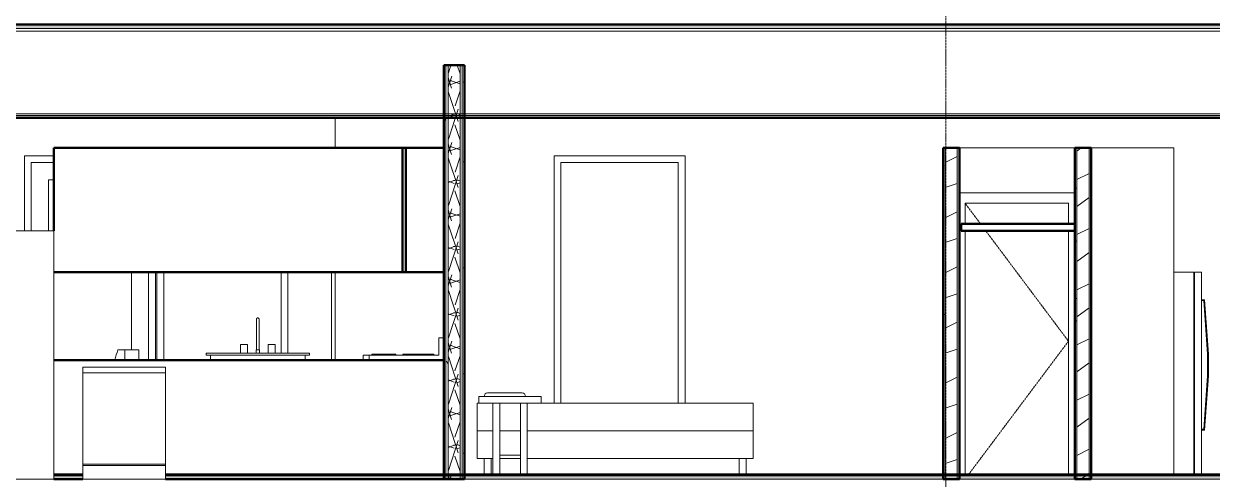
# Model space of a CAD drawing. Header units: inches. Extents: x 9609 to 15463, y -232 to 527.
# Drawn here: x 14373.2 to 14717.9, y 136 to 268 of the extents above; entities that cross this region are included whole.
import ezdxf

# ---------------------------------------------------------------- set-up
doc = ezdxf.new("R2010")
doc.units = ezdxf.units.IN
doc.header["$MEASUREMENT"] = 0
doc.linetypes.add('Dash 1_16_', pattern=[0.125, 0.0625, -0.0625])
doc.linetypes.add('Grid Line 1_2_', pattern=[0.875, 0.5, -0.125, 0.125, -0.125])
for name, color, linetype, lineweight in [('0-3', 7, 'Continuous', 13), ('0-6', 90, 'Continuous', 5), ('A-DOOR-2', 250, 'Dash 1_16_', 9), ('A-DOOR-FRAM-1', 250, 'Continuous', 9), ('A-FLOR-1', 192, 'Continuous', 50), ('A-FLOR-LEVL-1', 51, 'Grid Line 1_2_', 9), ('A-FLOR-MCUT', 51, 'Continuous', 13), ('A-FLOR-PATT-1', 8, 'Continuous', 9), ('A-GLAZ', 151, 'Continuous', 13), ('A-WALL', 113, 'Continuous', 13), ('A-WALL-1', 7, 'Continuous', 13), ('A-WALL-2', 10, 'Continuous', 50), ('A-WALL-PATT-1', 250, 'Continuous', 9), ('A-WALL-PATT-2', 253, 'Continuous', 9), ('I-FURN', 30, 'Continuous', 9), ('I-FURN-1', 250, 'Continuous', 9), ('I-WALL-1', 10, 'Continuous', 50), ('P-SANR-FIXT-1', 250, 'Continuous', 9), ('Q-CASE-1', 10, 'Continuous', 50), ('Q-SPCQ-1', 250, 'Continuous', 9), ('S-GRID-1', 1, 'Grid Line 1_2_', 9)]:
    doc.layers.add(name, color=color, linetype=linetype, lineweight=lineweight)
pattern_1 = [(216.87, (3263.504, 75.018), (47.980943, 31.987086), [7.997, -71.971]), (206.565, (3273.1, 70.22), (-15.99371, -15.99413), [17.881, -17.881]), (198.435, (3273.1, 62.223), (-31.98674, -15.99388), [10.115, -40.461])]
pattern_2 = [(0, (3257.106, 59.024), (30.72, 7.68), [1.267, -21.773, 1.267, -21.773, -122.88]), (0, (3257.106, 59.024), (30.72, 7.68), [-46.08, 1.267, -44.813, 1.267, -21.773, -53.76]), (0, (3257.106, 59.024), (30.72, 7.68), [-115.2, 1.267, -14.093, 1.267, -37.133]), (120, (3268.626, 62.864), (-22.01108, 22.7643), [1.267, -21.773, 1.267, -21.773, -122.88]), (120, (3268.626, 62.864), (-22.01108, 22.7643), [-46.08, 1.267, -44.813, 1.267, -21.773, -53.76]), (120, (3268.626, 62.864), (-22.01108, 22.7643), [-115.2, 1.267, -14.093, 1.267, -37.133]), (240, (3272.466, 78.224), (-8.70892, -30.4443), [1.267, -21.773, 1.267, -21.773, -122.88]), (240, (3272.466, 78.224), (-8.70892, -30.4443), [-46.08, 1.267, -44.813, 1.267, -21.773, -53.76]), (240, (3272.466, 78.224), (-8.70892, -30.4443), [-115.2, 1.267, -14.093, 1.267, -37.133])]
pattern_3 = [(50, (14416.421, 59.024), (27.5427, -2.4099), [2.88, -31.68]), (355, (14416.42, 59.024), (-5.32784, 28.88427), [2.304, -25.344]), (100.451, (14418.717, 58.823), (22.2153, 26.47393), [2.448, -26.924]), (46.184, (14416.42, 66.704), (40.9819, -6.3564), [4.32, -47.52]), (96.636, (14419.837, 66.175), (35.8907, 37.4062), [3.671, -40.386]), (351.184, (14416.42, 66.704), (35.891, 37.4062), [3.456, -38.016]), (21, (14420.261, 64.784), (22.92104, -15.46073), [2.88, -31.68]), (326, (14420.26, 64.784), (9.3435, 27.84574), [2.304, -25.344]), (71.451, (14422.17, 63.496), (32.26477, 12.3844), [2.448, -26.924]), (37.5, (14416.421, 59.024), (0.466855, 12.78271), [1.267, -23.77, 1.267, -24.461, -25.44]), (37.5, (14416.421, 59.024), (0.466855, 12.78271), [-50.765, 1.267, -24.173]), (7.5, (14416.421, 59.024), (10.10159, 15.14509), [1.267, -13.402, 1.267, -23.194, -9.696]), (7.5, (14416.421, 59.024), (10.10159, 15.14509), [-39.13, 1.267, -8.429]), (327.5, (14407.858, 59.024), (20.49916, -0.86578), [1.267, -8.333, 1.267, -28.685, -39.744]), (327.5, (14407.858, 59.024), (20.49916, -0.86578), [-39.552, 1.267, -38.477]), (317.5, (14404.018, 59.024), (22.39478, 3.8443), [1.267, -11.213, 1.267, -18.624, -28.224]), (317.5, (14404.018, 59.024), (22.39478, 3.8443), [-32.371, 1.267, -26.957])]

# ---------------------------------------------------------------- blocks, each defined once
blk = doc.blocks.new('CTR - 2nd Phase_rvt-2-BUILDING SECTION - NORTH_SOUTH - LOOKING WEST')
at = {"layer": 'A-FLOR-LEVL-1'}
blk.add_line((1814.21, 268), (4168.71, 268), dxfattribs=at)
blk = doc.blocks.new('Single-Flush - 30_ x 80_-V60-BUILDING SECTION - NORTH_SOUTH - LOOKING WEST')
at = {"layer": 'A-DOOR-2'}
for p, q in [((3486.91, 216), (3491.41, 210)), ((3492.91, 208), (3516.91, 176)), ((3487.94, 137.37), (3516.91, 176))]:
    blk.add_line(p, q, dxfattribs=at)
at = {"layer": 'A-DOOR-FRAM-1'}
for p, q in [((3518.75, 219), (3485.29, 219)), ((3486.91, 210), (3486.91, 216)), ((3486.91, 216), (3516.91, 216)), ((3516.91, 216), (3516.91, 210)), ((3486.91, 137.37), (3486.91, 208)), ((3516.91, 208), (3516.91, 137.37))]:
    blk.add_line(p, q, dxfattribs=at)
blk = doc.blocks.new('OD_CW_Closet - OD_CW_Closet-2062944-BUILDING SECTION - NORTH_SOUTH - LOOKING WEST')
at = {"layer": 'Q-CASE-1'}
for p, q in [((3485.75, 210), (3485.75, 208)), ((3518.75, 210), (3485.75, 210)), ((3485.75, 208), (3518.75, 208)), ((3518.75, 208), (3518.75, 210))]:
    blk.add_line(p, q, dxfattribs=at)
blk = doc.blocks.new('Refrigerator_-_Side-by-Side_6047 - 36_ X 30_-V62-BUILDING SECTION - NORTH_SOUTH - LOOKING WEST')
at = {"layer": 'Q-SPCQ-1'}
for p, q in [((3553.25, 196), (3547.5, 196)), ((3553.25, 137.37), (3553.25, 196)), ((3553.5, 137.37), (3553.5, 196)), ((3553.5, 196), (3555.5, 196)), ((3555.5, 196), (3555.5, 137.37)), ((3556.4, 188), (3555.5, 188)), ((3555.5, 187.75), (3556.17, 187.75)), ((3556.17, 187.75), (3557.25, 172.28)), ((3557.5, 172.29), (3556.4, 188)), ((3557.25, 172.28), (3557.25, 165.95)), ((3557.5, 165.94), (3557.5, 172.29)), ((3557.25, 165.95), (3556.17, 150.48)), ((3556.4, 150.23), (3557.5, 165.94)), ((3556.17, 150.48), (3555.5, 150.48)), ((3555.5, 150.23), (3556.4, 150.23))]:
    blk.add_line(p, q, dxfattribs=at)
blk = doc.blocks.new('Bed-Standard - King 78_ x 80_-V79-BUILDING SECTION - NORTH_SOUTH - LOOKING WEST')
at = {"layer": 'I-FURN-1'}
for p, q in [((3358.45, 161), (3348.45, 161)), ((3345.45, 158), (3345.45, 150)), ((3345.45, 158), (3345.95, 158)), ((3363.95, 158), (3424.45, 158)), ((3424.45, 158), (3425.45, 158)), ((3425.45, 150), (3425.45, 158)), ((3345.45, 150), (3345.45, 142)), ((3345.45, 150), (3346.45, 150)), ((3346.45, 150), (3345.45, 150)), ((3346.45, 150), (3349.95, 150)), ((3349.95, 150), (3346.45, 150)), ((3351.95, 150), (3357.95, 150)), ((3357.95, 150), (3351.95, 150)), ((3359.95, 150), (3424.45, 150)), ((3424.45, 150), (3359.95, 150)), ((3424.45, 150), (3425.45, 150)), ((3425.45, 150), (3424.45, 150)), ((3425.45, 142), (3425.45, 150)), ((3346.45, 142), (3345.45, 142)), ((3349.95, 142), (3346.45, 142)), ((3347.45, 142), (3347.45, 137.37)), ((3347.45, 142), (3347.45, 137.37)), ((3349.45, 137.37), (3349.45, 142)), ((3349.45, 137.37), (3349.45, 142)), ((3424.45, 142), (3359.95, 142)), ((3421.45, 142), (3421.45, 137.37)), ((3421.45, 142), (3421.45, 137.37)), ((3423.45, 137.37), (3423.45, 142)), ((3423.45, 137.37), (3423.45, 142)), ((3425.45, 142), (3424.45, 142))]:
    blk.add_line(p, q, dxfattribs=at)
for centre, start, end in [((3348.45, 160), 90, 180), ((3358.45, 160), 0, 90)]:
    blk.add_arc(centre, 1, start, end, dxfattribs=at)
blk = doc.blocks.new('Table-Night Stand - 18_ x 18_ x 24_-V80-BUILDING SECTION - NORTH_SOUTH - LOOKING WEST')
at = {"layer": 'I-FURN-1'}
for p, q in [((3345.95, 160), (3363.95, 160)), ((3345.95, 158), (3345.95, 160)), ((3363.95, 158), (3363.95, 160)), ((3363.95, 158), (3345.95, 158)), ((3349.95, 137.37), (3349.95, 158)), ((3351.95, 137.37), (3351.95, 158)), ((3357.95, 137.37), (3357.95, 158)), ((3359.95, 137.37), (3359.95, 158)), ((3351.95, 143), (3357.95, 143)), ((3351.95, 142), (3351.95, 143)), ((3357.95, 142), (3351.95, 142)), ((3357.95, 142), (3357.95, 143))]:
    blk.add_line(p, q, dxfattribs=at)
blk = doc.blocks.new('Refrigerator_-_Side-by-Side_6047 - 36_ X 30_-345559-BUILDING SECTION - NORTH_SOUTH - LOOKING WEST')
at = {"layer": 'Q-SPCQ-1'}
for p, q in [((2782.43, 0), (2782.43, 72)), ((2818.18, 72), (2782.43, 72)), ((2818.18, 72), (2818.18, 0)), ((2818.18, 0), (2782.43, 0))]:
    blk.add_line(p, q, dxfattribs=at)
blk = doc.blocks.new('Range - 24_ x 24_-V88-BUILDING SECTION - NORTH_SOUTH - LOOKING WEST')
at = {"layer": 'Q-SPCQ-1'}
for p, q in [((3335.72, 177), (3334.35, 177)), ((3334.35, 177), (3334.35, 172)), ((3312.35, 170.5), (3312.35, 172)), ((3312.35, 172), (3314.1, 172)), ((3314.1, 170.5), (3314.1, 172)), ((3334.35, 172), (3314.1, 172)), ((3314.1, 172), (3314.1, 170.5)), ((3314.85, 172.25), (3314.85, 172)), ((3314.9, 172.25), (3315.32, 172.25)), ((3315.35, 172.25), (3315.35, 172)), ((3315.35, 172.25), (3318.35, 172.25)), ((3318.35, 172.25), (3321.35, 172.25)), ((3321.35, 172), (3321.35, 172.25)), ((3321.38, 172.25), (3321.8, 172.25)), ((3321.85, 172), (3321.85, 172.25)), ((3323.85, 172.25), (3323.85, 172)), ((3323.85, 172.25), (3325.31, 172.25)), ((3325.35, 172.25), (3325.35, 172)), ((3325.35, 172.25), (3328.35, 172.25)), ((3328.35, 172.25), (3331.35, 172.25)), ((3331.35, 172), (3331.35, 172.25)), ((3331.38, 172.25), (3332.85, 172.25)), ((3332.85, 172), (3332.85, 172.25))]:
    blk.add_line(p, q, dxfattribs=at)
blk = doc.blocks.new('OD_CW_Base Cabinet - OD_CW_Base Cabinet-1964684-BUILDING SECTION - NORTH_SOUTH - LOOKING WEST')
at = {"layer": 'Q-CASE-1'}
for p, q in [((3335.72, 170.5), (3222.62, 170.5)), ((3335.72, 136), (3335.72, 170.5)), ((3222.62, 136), (3231.06, 136)), ((3255.06, 136), (3335.72, 136))]:
    blk.add_line(p, q, dxfattribs=at)
blk = doc.blocks.new('Sink Kitchen-Single - 30_ x 21_-1372827-BUILDING SECTION - NORTH_SOUTH - LOOKING WEST')
at = {"layer": 'P-SANR-FIXT-1'}
for p, q in [((2878.22, 43.87), (2878.22, 37.5)), ((2878.22, 43.87), (2878.22, 42.5)), ((2878.23, 42.5), (2878.23, 42.5)), ((2878.96, 42.5), (2878.96, 42.5)), ((2878.97, 37.5), (2878.97, 43.87)), ((2878.97, 42.5), (2878.97, 43.87)), ((2873.6, 39), (2873.6, 36.5)), ((2873.6, 39), (2875.6, 39)), ((2875.6, 36.5), (2875.6, 39)), ((2881.6, 39), (2881.6, 36.5)), ((2881.6, 39), (2883.6, 39)), ((2883.6, 36.5), (2883.6, 39)), ((2863.6, 36.5), (2893.6, 36.5)), ((2863.6, 36.5), (2863.6, 36)), ((2893.6, 36), (2863.6, 36)), ((2864.85, 36), (2864.85, 34.5)), ((2878.1, 37.5), (2878.1, 36.5)), ((2878.1, 37.5), (2879.1, 37.5)), ((2879.1, 36.5), (2879.1, 37.5)), ((2892.35, 34.5), (2892.35, 36)), ((2893.6, 36), (2893.6, 36.5))]:
    blk.add_line(p, q, dxfattribs=at)
at = {"layer": 'P-SANR-FIXT-1', "flags": 128}
for points in [[(2878.22, 46.37), (2878.22, 46.39), (2878.22, 46.4), (2878.22, 46.42), (2878.23, 46.43), (2878.23, 46.45), (2878.23, 46.46), (2878.24, 46.48), (2878.24, 46.49), (2878.24, 46.51), (2878.25, 46.52), (2878.26, 46.53), (2878.26, 46.55), (2878.27, 46.56), (2878.28, 46.57), (2878.29, 46.59), (2878.29, 46.6), (2878.3, 46.61), (2878.31, 46.62), (2878.32, 46.63), (2878.33, 46.64), (2878.35, 46.65), (2878.36, 46.66), (2878.37, 46.67), (2878.38, 46.68), (2878.39, 46.69), (2878.41, 46.7), (2878.42, 46.71), (2878.43, 46.71), (2878.45, 46.72), (2878.46, 46.72), (2878.47, 46.73), (2878.49, 46.73), (2878.5, 46.74), (2878.52, 46.74), (2878.53, 46.74), (2878.55, 46.75), (2878.56, 46.75), (2878.58, 46.75), (2878.59, 46.75), (2878.6, 46.75)], [(2878.22, 46.37), (2878.22, 46.37), (2878.22, 46.37), (2878.22, 46.36), (2878.22, 46.34), (2878.22, 46.33), (2878.22, 46.3), (2878.22, 46.28), (2878.22, 46.25), (2878.22, 46.21), (2878.22, 46.18), (2878.22, 46.14), (2878.22, 46.09), (2878.22, 46.04), (2878.22, 45.99), (2878.22, 45.94), (2878.22, 45.88), (2878.22, 45.82), (2878.22, 45.75), (2878.22, 45.69), (2878.22, 45.62), (2878.22, 45.54), (2878.22, 45.47), (2878.22, 45.39), (2878.22, 45.31), (2878.22, 45.23), (2878.22, 45.14), (2878.22, 45.05), (2878.22, 44.96), (2878.22, 44.87), (2878.22, 44.78), (2878.22, 44.69), (2878.22, 44.59), (2878.22, 44.5), (2878.22, 44.4), (2878.22, 44.3), (2878.22, 44.2), (2878.22, 44.1), (2878.22, 44), (2878.22, 43.9), (2878.22, 43.87)], [(2878.22, 46.3), (2878.22, 46.32), (2878.22, 46.34), (2878.22, 46.35), (2878.22, 46.36), (2878.22, 46.37), (2878.22, 46.37)], [(2878.22, 43.87), (2878.22, 43.97), (2878.22, 44.07), (2878.22, 44.17), (2878.22, 44.27), (2878.22, 44.37), (2878.22, 44.47), (2878.22, 44.57), (2878.22, 44.66), (2878.22, 44.76), (2878.22, 44.85), (2878.22, 44.94), (2878.22, 45.03), (2878.22, 45.12), (2878.22, 45.2), (2878.22, 45.29), (2878.22, 45.37), (2878.22, 45.45), (2878.22, 45.52), (2878.22, 45.6), (2878.22, 45.67), (2878.22, 45.74), (2878.22, 45.8), (2878.22, 45.86), (2878.22, 45.92), (2878.22, 45.98), (2878.22, 46.03), (2878.22, 46.08), (2878.22, 46.13), (2878.22, 46.17)], [(2878.6, 46.75), (2878.61, 46.75), (2878.63, 46.75), (2878.64, 46.75), (2878.66, 46.75), (2878.67, 46.74), (2878.68, 46.74), (2878.7, 46.74), (2878.71, 46.73), (2878.73, 46.73), (2878.74, 46.72), (2878.76, 46.71), (2878.77, 46.71), (2878.78, 46.7), (2878.79, 46.69), (2878.81, 46.68), (2878.82, 46.68), (2878.83, 46.67), (2878.84, 46.66), (2878.85, 46.65), (2878.86, 46.64), (2878.87, 46.63), (2878.88, 46.61), (2878.89, 46.6), (2878.9, 46.59), (2878.91, 46.58), (2878.92, 46.56), (2878.93, 46.55), (2878.93, 46.54), (2878.94, 46.52), (2878.95, 46.51), (2878.95, 46.5), (2878.95, 46.48), (2878.96, 46.47), (2878.96, 46.45), (2878.97, 46.44), (2878.97, 46.42), (2878.97, 46.41), (2878.97, 46.39), (2878.97, 46.38), (2878.97, 46.37)], [(2878.97, 43.87), (2878.97, 43.97), (2878.97, 44.07), (2878.97, 44.17), (2878.97, 44.27), (2878.97, 44.37), (2878.97, 44.47), (2878.97, 44.57), (2878.97, 44.66), (2878.97, 44.76), (2878.97, 44.85), (2878.97, 44.94), (2878.97, 45.03), (2878.97, 45.12), (2878.97, 45.2), (2878.97, 45.29), (2878.97, 45.37), (2878.97, 45.45), (2878.97, 45.52), (2878.97, 45.6), (2878.97, 45.67), (2878.97, 45.74), (2878.97, 45.8), (2878.97, 45.86), (2878.97, 45.92), (2878.97, 45.98), (2878.97, 46.03), (2878.97, 46.08), (2878.97, 46.13), (2878.97, 46.17), (2878.97, 46.21), (2878.97, 46.24), (2878.97, 46.27), (2878.97, 46.3), (2878.97, 46.32), (2878.97, 46.34), (2878.97, 46.35), (2878.97, 46.36), (2878.97, 46.37), (2878.97, 46.37), (2878.97, 46.37)], [(2878.97, 46.37), (2878.97, 46.37), (2878.97, 46.36), (2878.97, 46.34), (2878.97, 46.33), (2878.97, 46.3), (2878.97, 46.28)], [(2878.97, 46.14), (2878.97, 46.09), (2878.97, 46.04), (2878.97, 45.99), (2878.97, 45.94), (2878.97, 45.88), (2878.97, 45.82), (2878.97, 45.75), (2878.97, 45.69), (2878.97, 45.62), (2878.97, 45.54), (2878.97, 45.47), (2878.97, 45.39), (2878.97, 45.31), (2878.97, 45.23), (2878.97, 45.14), (2878.97, 45.05), (2878.97, 44.96), (2878.97, 44.87), (2878.97, 44.78), (2878.97, 44.69), (2878.97, 44.59), (2878.97, 44.5), (2878.97, 44.4), (2878.97, 44.3), (2878.97, 44.2), (2878.97, 44.1), (2878.97, 44), (2878.97, 43.9), (2878.97, 43.87)]]:
    blk.add_lwpolyline(points, dxfattribs=at)
blk = doc.blocks.new('Dishwasher_15404 - 34_ counter-1372825-BUILDING SECTION - NORTH_SOUTH - LOOKING WEST')
at = {"layer": 'Q-SPCQ-1'}
for p, q in [((2829.77, 32.5), (2853.77, 32.5)), ((2829.77, 32.5), (2829.77, 30.79)), ((2853.77, 30.79), (2853.77, 32.5)), ((2829.77, 30.79), (2853.77, 30.79)), ((2829.77, 30.79), (2829.77, 4.33)), ((2853.77, 30.79), (2829.77, 30.79)), ((2853.77, 4.33), (2853.77, 30.79)), ((2853.77, 4.33), (2829.77, 4.33)), ((2829.77, 4.33), (2853.77, 4.33)), ((2829.77, 4.33), (2829.77, 3.94)), ((2853.77, 3.94), (2829.77, 3.94)), ((2829.77, 3.94), (2853.77, 3.94)), ((2829.77, 3.94), (2829.77, 0)), ((2853.77, 3.94), (2853.77, 4.33)), ((2853.77, 0), (2853.77, 3.94)), ((2853.77, 0), (2829.77, 0))]:
    blk.add_line(p, q, dxfattribs=at)
blk = doc.blocks.new('OD_CW_Upper Cabinet - OD_CW_Upper Cabinet-1964754-BUILDING SECTION - NORTH_SOUTH - LOOKING WEST')
at = {"layer": 'Q-CASE-1'}
for p, q in [((3323.72, 232), (3323.72, 196)), ((3324.72, 232), (3323.72, 232)), ((3324.72, 196), (3324.72, 232)), ((3324.72, 232), (3324.72, 196)), ((3335.72, 232), (3324.72, 232)), ((3335.72, 196), (3335.72, 232)), ((3323.72, 196), (3324.72, 196)), ((3324.72, 196), (3335.72, 196))]:
    blk.add_line(p, q, dxfattribs=at)
blk = doc.blocks.new('Couch-Both_Arms-Generic - 1-V90-BUILDING SECTION - NORTH_SOUTH - LOOKING WEST')
at = {"layer": 'I-FURN'}
blk.add_line((3243.25, 173.5), (3241.25, 173.5), dxfattribs=at)
blk.add_arc((3262.5, 165.37), 22.76, 159.0802, 166.9742, dxfattribs=at)
at = {"layer": 'I-FURN-1'}
for p, q in [((3243.25, 173.5), (3247.25, 173.5)), ((3243.25, 170.5), (3243.25, 173.5)), ((3247.25, 173.5), (3247.25, 170.5))]:
    blk.add_line(p, q, dxfattribs=at)
blk = doc.blocks.new('OD_CW_Upper Cabinet - OD_CW_Upper Cabinet-1964653-BUILDING SECTION - NORTH_SOUTH - LOOKING WEST')
at = {"layer": 'Q-CASE-1'}
for p, q in [((3323.72, 232), (3222.62, 232)), ((3222.62, 232), (3222.62, 208)), ((3323.72, 196), (3323.72, 232)), ((3222.62, 196), (3323.72, 196))]:
    blk.add_line(p, q, dxfattribs=at)
blk = doc.blocks.new('Single-Flush - 30_ x 80_-V76-BUILDING SECTION - NORTH_SOUTH - LOOKING WEST')
at = {"layer": 'A-DOOR-FRAM-1'}
blk.add_line((3303.22, 34.5), (3303.22, 60), dxfattribs=at)
blk = doc.blocks.new('CTR - 1st Phase - Unit Layouts_rvt-2-BUILDING SECTION - NORTH_SOUTH - LOOKING WEST')
at = {"layer": 'A-WALL-PATT-1'}
h = blk.add_hatch(dxfattribs=at)
h.set_pattern_fill('FP_41', color=256, style=0, pattern_type=2)
h.set_pattern_definition(pattern_2)
h.paths.add_polyline_path([(3480.54, 136), (3481.16, 136), (3481.16, 232), (3480.54, 232), (3480.54, 148.49)], flags=0)
h = blk.add_hatch(dxfattribs=at)
h.set_pattern_fill('FP_41', color=256, style=0, pattern_type=2)
h.set_pattern_definition(pattern_2)
h.paths.add_polyline_path([(3485.29, 136), (3485.29, 232), (3484.66, 232), (3484.66, 136)], flags=0)
h = blk.add_hatch(dxfattribs=at)
h.set_pattern_fill('FP_41', color=256, style=0, pattern_type=2)
h.set_pattern_definition(pattern_2)
h.paths.add_polyline_path([(3519.37, 136), (3519.37, 232), (3518.75, 232), (3518.75, 136)], flags=0)
at = {"layer": 'A-WALL-PATT-2'}
h = blk.add_hatch(dxfattribs=at)
h.set_pattern_fill('FP_44', color=256, style=0, pattern_type=2)
h.set_pattern_definition(pattern_1)
h.paths.add_polyline_path([(3481.16, 136), (3484.66, 136), (3484.66, 232), (3481.16, 232), (3481.16, 148.49)], flags=0)
h = blk.add_hatch(dxfattribs=at)
h.set_pattern_fill('FP_44', color=256, style=0, pattern_type=2)
h.set_pattern_definition(pattern_1)
h.paths.add_polyline_path([(3522.87, 136), (3522.87, 232), (3519.37, 232), (3519.37, 136)], flags=0)
at = {"layer": 'A-WALL-1'}
for p, q in [((3304.22, 232), (3304.22, 240.75)), ((3481.16, 136), (3481.16, 232)), ((3484.66, 136), (3484.66, 232)), ((3518.75, 232), (3485.29, 232)), ((3519.37, 136), (3519.37, 232)), ((3522.87, 136), (3522.87, 232)), ((3547.5, 232), (3523.5, 232)), ((3547.5, 137.37), (3547.5, 232)), ((3304.22, 170.5), (3304.22, 196))]:
    blk.add_line(p, q, dxfattribs=at)
at = {"layer": 'A-WALL-2'}
for p, q in [((3480.54, 232), (3480.54, 136)), ((3485.29, 232), (3480.54, 232)), ((3485.29, 136), (3485.29, 232)), ((3518.75, 232), (3518.75, 136)), ((3523.5, 232), (3518.75, 232)), ((3523.5, 136), (3523.5, 232)), ((3480.54, 136), (3485.29, 136)), ((3518.75, 136), (3523.5, 136))]:
    blk.add_line(p, q, dxfattribs=at)
at = {"layer": '0-3'}
for name, p in [('OD_CW_Upper Cabinet - OD_CW_Upper Cabinet-1964653-BUILDING SECTION - NORTH_SOUTH - LOOKING WEST', (0, 0)), ('OD_CW_Upper Cabinet - OD_CW_Upper Cabinet-1964754-BUILDING SECTION - NORTH_SOUTH - LOOKING WEST', (0, 0)), ('Single-Flush - 30_ x 80_-V60-BUILDING SECTION - NORTH_SOUTH - LOOKING WEST', (0, 0)), ('Refrigerator_-_Side-by-Side_6047 - 36_ X 30_-345559-BUILDING SECTION - NORTH_SOUTH - LOOKING WEST', (404.44, 136)), ('OD_CW_Closet - OD_CW_Closet-2062944-BUILDING SECTION - NORTH_SOUTH - LOOKING WEST', (0, 0)), ('Single-Flush - 30_ x 80_-V76-BUILDING SECTION - NORTH_SOUTH - LOOKING WEST', (0, 136)), ('Refrigerator_-_Side-by-Side_6047 - 36_ X 30_-V62-BUILDING SECTION - NORTH_SOUTH - LOOKING WEST', (0, 0)), ('Sink Kitchen-Single - 30_ x 21_-1372827-BUILDING SECTION - NORTH_SOUTH - LOOKING WEST', (403.2, 136)), ('Range - 24_ x 24_-V88-BUILDING SECTION - NORTH_SOUTH - LOOKING WEST', (0, 0)), ('Couch-Both_Arms-Generic - 1-V90-BUILDING SECTION - NORTH_SOUTH - LOOKING WEST', (0, 0)), ('OD_CW_Base Cabinet - OD_CW_Base Cabinet-1964684-BUILDING SECTION - NORTH_SOUTH - LOOKING WEST', (0, 0)), ('Dishwasher_15404 - 34_ counter-1372825-BUILDING SECTION - NORTH_SOUTH - LOOKING WEST', (401.3, 136)), ('Bed-Standard - King 78_ x 80_-V79-BUILDING SECTION - NORTH_SOUTH - LOOKING WEST', (0, 0)), ('Table-Night Stand - 18_ x 18_ x 24_-V80-BUILDING SECTION - NORTH_SOUTH - LOOKING WEST', (0, 0))]:
    blk.add_blockref(name, p, dxfattribs=at)
blk = doc.blocks.new('CTR - 1st Phase - Common Walls_rvt-2-BUILDING SECTION - NORTH_SOUTH - LOOKING WEST')
at = {"layer": 'A-WALL-PATT-1'}
h = blk.add_hatch(dxfattribs=at)
h.set_pattern_fill('FP_41', color=256, style=0, pattern_type=2)
h.set_pattern_definition(pattern_2)
h.paths.add_polyline_path([(3336.35, 136), (3336.35, 256), (3335.72, 256), (3335.72, 136)], flags=0)
h = blk.add_hatch(dxfattribs=at)
h.set_pattern_fill('FP_41', color=256, style=0, pattern_type=2)
h.set_pattern_definition(pattern_2)
h.paths.add_polyline_path([(3336.97, 136), (3336.97, 256), (3336.35, 256), (3336.35, 136)], flags=0)
h = blk.add_hatch(dxfattribs=at)
h.set_pattern_fill('FP_41', color=256, style=0, pattern_type=2)
h.set_pattern_definition(pattern_2)
h.paths.add_polyline_path([(3341.72, 136), (3341.72, 256), (3341.1, 256), (3341.1, 136)], flags=0)
at = {"layer": 'A-WALL-PATT-2'}
h = blk.add_hatch(dxfattribs=at)
h.set_pattern_fill('FP_49', color=256, style=0, pattern_type=2)
h.set_pattern_definition([(161.57, (3257.586, 59.504), (-3.839954, -1.54e-05), [0, -27.322, 3.034, 0]), (18.43, (3256.626, 59.504), (-3.839954, 1.54e-05), [0, -27.322, 3.034, 0]), (108.43, (3257.586, 59.504), (1.919622, -9.6005246), [9.106, -21.25]), (71.57, (3256.626, 59.504), (1.919622, 9.6005246), [9.106, -21.25])])
h.paths.add_polyline_path([(3340.47, 136), (3340.47, 256), (3336.97, 256), (3336.97, 136)], flags=0)
at = {"layer": 'A-FLOR-LEVL-1'}
blk.add_line((1814.21, 268), (4168.71, 268), dxfattribs=at)
at = {"layer": 'A-WALL-1'}
for p, q in [((3336.35, 136), (3336.35, 256)), ((3336.97, 136), (3336.97, 256)), ((3340.47, 136), (3340.47, 256)), ((3341.1, 136), (3341.1, 256))]:
    blk.add_line(p, q, dxfattribs=at)
at = {"layer": 'I-WALL-1'}
for p, q in [((3335.72, 256), (3335.72, 136)), ((3341.72, 256), (3335.72, 256)), ((3341.72, 136), (3341.72, 256)), ((3335.72, 136), (3341.72, 136))]:
    blk.add_line(p, q, dxfattribs=at)
blk = doc.blocks.new('_THE_ WINDOW _ DOOR - Door - 2nd Floor-V139-BUILDING SECTION - NORTH_SOUTH - LOOKING WEST')
at = {"layer": 'A-GLAZ'}
for p, q in [((3216.11, 208), (3216.11, 227.75)), ((3216.11, 227.75), (3222.62, 227.75)), ((3221.11, 222.75), (3222.62, 222.75)), ((3221.11, 208), (3221.11, 222.75)), ((3245.14, 196), (3245.14, 173.5)), ((3250.14, 196), (3250.14, 170.5))]:
    blk.add_line(p, q, dxfattribs=at)
blk = doc.blocks.new('_THE_ WINDOW _ DOOR - Window - 2nd Floor-V140-BUILDING SECTION - NORTH_SOUTH - LOOKING WEST')
at = {"layer": 'A-GLAZ'}
for p, q in [((3254.51, 170.5), (3254.51, 196)), ((3288.54, 196), (3288.54, 172.5))]:
    blk.add_line(p, q, dxfattribs=at)
blk = doc.blocks.new('_THE_ WINDOW _ DOOR - Window - 2nd Floor-V141-BUILDING SECTION - NORTH_SOUTH - LOOKING WEST')
at = {"layer": 'A-GLAZ'}
for p, q in [((3369.71, 227.75), (3403.74, 227.75)), ((3369.71, 158), (3369.71, 227.75)), ((3403.74, 227.75), (3403.74, 158))]:
    blk.add_line(p, q, dxfattribs=at)

msp = doc.modelspace()

# ---------------------------------------------------------------- hatches: boundary and pattern name
at = {"layer": 'A-FLOR-PATT-1'}
h = msp.add_hatch(dxfattribs=at)
h.set_pattern_fill('FP_42', color=256, style=0, pattern_type=2)
h.set_pattern_definition(pattern_3)
h.paths.add_polyline_path([(15011.789, 266.625), (15011.789, 267.625), (13795.639, 267.625), (13795.639, 266.625), (14994.9257, 266.625)], flags=0)
h.paths.add_polyline_path([(13229.989, 266.625), (13683.639, 266.625), (13683.639, 267.625), (13229.989, 267.625)], flags=0)
h = msp.add_hatch(dxfattribs=at)
h.set_pattern_fill('FP_41', color=256, style=0, pattern_type=2)
h.set_pattern_definition([(0, (14416.421, 59.024), (30.72, 7.68), [1.267, -21.773, 1.267, -21.773, -122.88]), (0, (14416.421, 59.024), (30.72, 7.68), [-46.08, 1.267, -44.813, 1.267, -21.773, -53.76]), (0, (14416.421, 59.024), (30.72, 7.68), [-115.2, 1.267, -14.093, 1.267, -37.133]), (120, (14427.941, 62.864), (-22.011075, 22.7643), [1.267, -21.773, 1.267, -21.773, -122.88]), (120, (14427.941, 62.864), (-22.011075, 22.7643), [-46.08, 1.267, -44.813, 1.267, -21.773, -53.76]), (120, (14427.941, 62.864), (-22.011075, 22.7643), [-115.2, 1.267, -14.093, 1.267, -37.133]), (240, (14431.781, 78.224), (-8.708925, -30.4443), [1.267, -21.773, 1.267, -21.773, -122.88]), (240, (14431.781, 78.224), (-8.708925, -30.4443), [-46.08, 1.267, -44.813, 1.267, -21.773, -53.76]), (240, (14431.781, 78.224), (-8.708925, -30.4443), [-115.2, 1.267, -14.093, 1.267, -37.133])])
h.paths.add_polyline_path([(15011.789, 240.75), (15011.789, 241.375), (13795.639, 241.375), (13795.639, 240.75), (15011.164, 240.75)], flags=0)
h.paths.add_polyline_path([(13272.7959, 240.75), (13683.639, 240.75), (13683.639, 241.375), (13229.989, 241.375), (13229.989, 240.75)], flags=0)
h = msp.add_hatch(dxfattribs=at)
h.set_pattern_fill('FP_42', color=256, style=0, pattern_type=2)
h.set_pattern_definition(pattern_3)
h.paths.add_polyline_path([(14210.939, 136), (14210.939, 137), (14202.4986, 137), (14202.4986, 136)], flags=0)
h.paths.add_polyline_path([(13239.0287, 136), (13467.9533, 136), (13467.9533, 137), (13229.989, 137), (13229.989, 136)], flags=0)
h.paths.add_polyline_path([(15017.289, 136), (15017.289, 137), (14414.3793, 137), (14414.3793, 136), (15011.8093, 136)], flags=0)
h.paths.add_polyline_path([(13504.0157, 136), (13619.264, 136), (13619.264, 137), (13504.0157, 137), (13504.0157, 136.604)], flags=0)
h.paths.add_polyline_path([(13679.264, 136), (13683.639, 136), (13683.639, 137), (13679.264, 136.9904)], flags=0)
h.paths.add_polyline_path([(13795.639, 136), (13813.089, 136.0143), (13813.0719, 137), (13795.639, 137)], flags=0)
h.paths.add_polyline_path([(13861.089, 136), (14178.4986, 136), (14178.4986, 137), (13861.089, 137), (13861.089, 136.0536)], flags=0)
h.paths.add_polyline_path([(14390.3793, 136), (14390.3793, 137), (14381.939, 137), (14381.939, 136), (14387.1152, 136)], flags=0)
h.paths.add_polyline_path([(14346.189, 136), (14346.189, 137), (14246.689, 137), (14246.689, 136), (14319.5807, 136)], flags=0)

# ---------------------------------------------------------------- linework, layer by layer
at = {"layer": 'A-FLOR-1'}
for p, q in [((13795.639, 240.75), (15011.164, 240.75)), ((14390.3793, 137.375), (14381.939, 137.375)), ((15017.289, 137.375), (14414.3793, 137.375))]:
    msp.add_line(p, q, dxfattribs=at)
at = {"layer": 'A-FLOR-LEVL-1'}
msp.add_line((12974.2716, 268), (15327.2797, 268), dxfattribs=at)
at = {"layer": 'A-FLOR-MCUT'}
for p, q in [((15011.789, 267.875), (13795.639, 267.875)), ((15011.789, 267.625), (13795.639, 267.625)), ((15011.789, 266.625), (13795.639, 266.625)), ((15079.7579, 265.875), (13795.639, 265.875)), ((15011.789, 241.875), (13795.639, 241.875)), ((15011.789, 241.375), (13795.639, 241.375)), ((14390.3793, 137.25), (14381.939, 137.25)), ((14390.3793, 137), (14381.939, 137)), ((14390.3793, 136), (14381.939, 136)), ((15017.289, 137.25), (14414.3793, 137.25)), ((15017.289, 137), (14414.3793, 137)), ((15017.289, 136), (14414.3793, 136))]:
    msp.add_line(p, q, dxfattribs=at)
at = {"layer": 'A-WALL'}
for p, q in [((14373.4265, 208), (14373.4265, 229.75)), ((14373.4265, 229.75), (14381.939, 229.75)), ((14527.0265, 158), (14527.0265, 229.75)), ((14527.0265, 229.75), (14565.0515, 229.75)), ((14565.0515, 229.75), (14565.0515, 158)), ((14411.4515, 196), (14411.4515, 170.5)), ((14411.8265, 170.5), (14411.8265, 196)), ((14449.8515, 196), (14449.8515, 172.5))]:
    msp.add_line(p, q, dxfattribs=at)
at = {"layer": 'S-GRID-1'}
msp.add_line((14640.639, -159.8356), (14640.639, 470.5), dxfattribs=at)

# ---------------------------------------------------------------- block references
at = {"layer": '0-6'}
for name in ['CTR - 2nd Phase_rvt-2-BUILDING SECTION - NORTH_SOUTH - LOOKING WEST', 'CTR - 1st Phase - Common Walls_rvt-2-BUILDING SECTION - NORTH_SOUTH - LOOKING WEST', 'CTR - 1st Phase - Unit Layouts_rvt-2-BUILDING SECTION - NORTH_SOUTH - LOOKING WEST']:
    msp.add_blockref(name, (11159.3152, 0), dxfattribs=at)
at = {"layer": 'A-GLAZ'}
for name in ['_THE_ WINDOW _ DOOR - Door - 2nd Floor-V139-BUILDING SECTION - NORTH_SOUTH - LOOKING WEST', '_THE_ WINDOW _ DOOR - Window - 2nd Floor-V141-BUILDING SECTION - NORTH_SOUTH - LOOKING WEST', '_THE_ WINDOW _ DOOR - Window - 2nd Floor-V140-BUILDING SECTION - NORTH_SOUTH - LOOKING WEST']:
    msp.add_blockref(name, (11159.3152, 0), dxfattribs=at)

doc.saveas('drawing.dxf')
